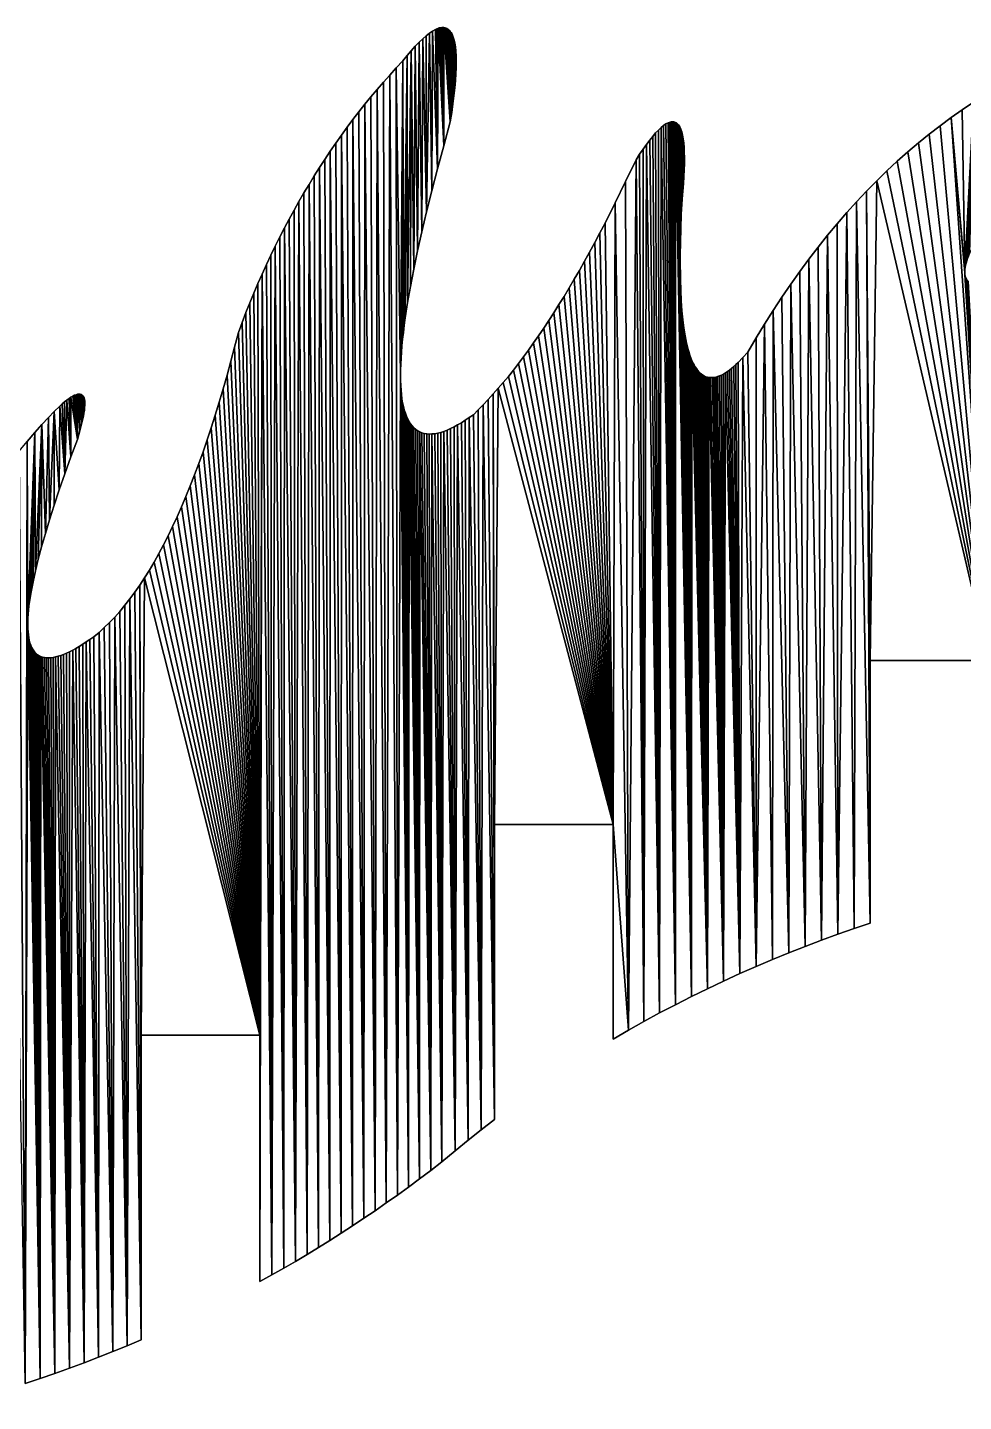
# Model space of a CAD drawing. Extents: x 10 to 917, y 10 to 841.
# Drawn here: x 55.1 to 105.1, y 153.6 to 227 of the extents above; entities that cross this region are included whole.
import ezdxf

# ---------------------------------------------------------------- set-up
doc = ezdxf.new("R2010")
doc.units = 0
doc.header["$MEASUREMENT"] = 0
doc.layers.get('0').update_dxf_attribs({"linetype": 'CONTINUOUS'})

msp = doc.modelspace()

# ---------------------------------------------------------------- linework, layer by layer
for p, q in [((76.205, 226.438), (76.011, 226.251)), ((76.389, 226.6), (76.205, 226.438)), ((76.563, 226.736), (76.389, 226.6)), ((76.727, 226.848), (76.563, 226.736)), ((76.882, 226.934), (76.727, 226.848)), ((76.955, 226.968), (76.882, 226.934)), ((77.026, 226.996), (76.955, 226.968)), ((77.094, 227.017), (77.026, 226.996)), ((77.16, 227.032), (77.094, 227.017)), ((77.224, 227.041), (77.16, 227.032)), ((77.285, 227.043), (77.224, 227.041)), ((77.343, 227.039), (77.285, 227.043)), ((77.399, 227.029), (77.343, 227.039)), ((77.453, 227.013), (77.399, 227.029)), ((77.503, 226.99), (77.453, 227.013)), ((77.552, 226.961), (77.503, 226.99)), ((77.598, 226.926), (77.552, 226.961)), ((77.642, 226.885), (77.598, 226.926)), ((77.683, 226.837), (77.642, 226.885)), ((77.721, 226.783), (77.683, 226.837)), ((77.757, 226.723), (77.721, 226.783)), ((77.791, 226.656), (77.757, 226.723)), ((77.822, 226.583), (77.791, 226.656)), ((77.877, 226.419), (77.822, 226.583)), ((77.921, 226.229), (77.877, 226.419)), ((75.593, 225.802), (75.369, 225.54)), ((75.807, 226.039), (75.593, 225.802)), ((76.011, 226.251), (75.807, 226.039)), ((77.956, 226.015), (77.921, 226.229)), ((77.981, 225.775), (77.956, 226.015)), ((77.996, 225.51), (77.981, 225.775)), ((74.787, 224.879), (74.442, 224.5)), ((75.136, 225.253), (74.787, 224.879)), ((75.369, 225.54), (75.136, 225.253)), ((77.981, 224.565), (77.996, 224.905)), ((78.001, 225.22), (77.996, 225.51)), ((77.996, 224.905), (78.001, 225.22)), ((74.442, 224.5), (74.103, 224.116)), ((77.922, 223.809), (77.956, 224.199)), ((77.956, 224.199), (77.981, 224.565)), ((73.769, 223.727), (73.439, 223.332)), ((74.103, 224.116), (73.769, 223.727)), ((77.877, 223.394), (77.922, 223.809)), ((73.114, 222.933), (72.794, 222.528)), ((73.439, 223.332), (73.114, 222.933)), ((77.758, 222.488), (77.822, 222.953)), ((77.822, 222.953), (77.877, 223.394)), ((105.653, 223.051), (105.049, 222.647)), ((72.478, 222.118), (72.168, 221.703)), ((72.794, 222.528), (72.478, 222.118)), ((77.328, 220.719), (77.683, 221.997)), ((77.683, 221.997), (77.758, 222.488)), ((89.326, 221.947), (89.208, 221.884)), ((89.383, 221.969), (89.326, 221.947)), ((89.437, 221.986), (89.383, 221.969)), ((89.49, 221.997), (89.437, 221.986)), ((89.54, 222.002), (89.49, 221.997)), ((89.589, 222.001), (89.54, 222.002)), ((89.636, 221.994), (89.589, 222.001)), ((89.681, 221.981), (89.636, 221.994)), ((89.724, 221.963), (89.681, 221.981)), ((89.766, 221.939), (89.724, 221.963)), ((89.805, 221.909), (89.766, 221.939)), ((104.452, 222.227), (103.862, 221.791)), ((105.049, 222.647), (104.452, 222.227)), ((71.862, 221.283), (71.561, 220.857)), ((72.168, 221.703), (71.862, 221.283)), ((88.503, 221.221), (88.339, 221.018)), ((88.659, 221.4), (88.503, 221.221)), ((88.807, 221.556), (88.659, 221.4)), ((88.948, 221.689), (88.807, 221.556)), ((89.082, 221.798), (88.948, 221.689)), ((89.208, 221.884), (89.082, 221.798)), ((89.842, 221.873), (89.805, 221.909)), ((89.878, 221.831), (89.842, 221.873)), ((89.912, 221.783), (89.878, 221.831)), ((89.944, 221.73), (89.912, 221.783)), ((90.002, 221.606), (89.944, 221.73)), ((90.052, 221.458), (90.002, 221.606)), ((90.095, 221.287), (90.052, 221.458)), ((90.13, 221.092), (90.095, 221.287)), ((103.28, 221.339), (102.704, 220.87)), ((103.862, 221.791), (103.28, 221.339)), ((71.561, 220.857), (71.265, 220.427)), ((76.998, 219.492), (77.328, 220.719)), ((87.989, 220.543), (87.802, 220.27)), ((88.168, 220.792), (87.989, 220.543)), ((88.339, 221.018), (88.168, 220.792)), ((90.158, 220.874), (90.13, 221.092)), ((90.178, 220.633), (90.158, 220.874)), ((90.191, 220.368), (90.178, 220.633)), ((102.704, 220.87), (102.136, 220.386)), ((70.974, 219.991), (70.687, 219.55)), ((71.265, 220.427), (70.974, 219.991)), ((87.609, 219.973), (87.055, 218.801)), ((87.802, 220.27), (87.609, 219.973)), ((90.184, 219.434), (90.194, 219.769)), ((90.196, 220.08), (90.191, 220.368)), ((90.194, 219.769), (90.196, 220.08)), ((101.575, 219.885), (101.022, 219.368)), ((102.136, 220.386), (101.575, 219.885)), ((70.406, 219.104), (70.129, 218.653)), ((70.687, 219.55), (70.406, 219.104)), ((76.694, 218.315), (76.998, 219.492)), ((90.141, 218.694), (90.166, 219.076)), ((90.166, 219.076), (90.184, 219.434)), ((101.022, 219.368), (100.475, 218.835)), ((70.129, 218.653), (69.857, 218.197)), ((76.415, 217.19), (76.694, 218.315)), ((87.055, 218.801), (86.502, 217.672)), ((90.068, 217.861), (90.108, 218.289)), ((90.108, 218.289), (90.141, 218.694)), ((99.936, 218.286), (99.404, 217.721)), ((100.475, 218.835), (99.936, 218.286)), ((69.589, 217.735), (69.327, 217.269)), ((69.857, 218.197), (69.589, 217.735)), ((86.502, 217.672), (85.951, 216.585)), ((90.029, 217.057), (90.068, 217.861)), ((99.404, 217.721), (98.879, 217.14)), ((69.069, 216.797), (68.816, 216.32)), ((69.327, 217.269), (69.069, 216.797)), ((76.161, 216.115), (76.415, 217.19)), ((90, 216.287), (90.029, 217.057)), ((98.879, 217.14), (98.362, 216.542)), ((68.816, 216.32), (68.568, 215.838)), ((75.933, 215.092), (76.161, 216.115)), ((85.676, 216.057), (85.402, 215.54)), ((85.951, 216.585), (85.676, 216.057)), ((89.98, 215.554), (90, 216.287)), ((98.362, 216.542), (97.851, 215.928)), ((68.325, 215.351), (68.086, 214.858)), ((68.568, 215.838), (68.325, 215.351)), ((85.402, 215.54), (85.127, 215.034)), ((89.969, 214.855), (89.98, 215.554)), ((97.851, 215.928), (97.348, 215.298)), ((68.086, 214.858), (67.853, 214.361)), ((75.73, 214.119), (75.933, 215.092)), ((85.127, 215.034), (84.853, 214.539)), ((89.969, 214.193), (89.969, 214.855)), ((96.852, 214.652), (96.363, 213.99)), ((97.348, 215.298), (96.852, 214.652)), ((67.624, 213.858), (67.4, 213.35)), ((67.853, 214.361), (67.624, 213.858)), ((75.553, 213.197), (75.73, 214.119)), ((84.58, 214.054), (84.306, 213.58)), ((84.853, 214.539), (84.58, 214.054)), ((89.978, 213.565), (89.969, 214.193)), ((96.363, 213.99), (95.882, 213.312)), ((67.4, 213.35), (67.18, 212.837)), ((75.401, 212.326), (75.553, 213.197)), ((84.033, 213.116), (83.761, 212.663)), ((84.306, 213.58), (84.033, 213.116)), ((89.996, 212.973), (89.978, 213.565)), ((95.882, 213.312), (95.407, 212.617)), ((67.18, 212.837), (66.966, 212.319)), ((83.761, 212.663), (83.488, 212.221)), ((90.024, 212.416), (89.996, 212.973)), ((90.062, 211.895), (90.024, 212.416)), ((95.407, 212.617), (94.94, 211.906)), ((66.756, 211.796), (66.552, 211.267)), ((66.966, 212.319), (66.756, 211.796)), ((75.274, 211.506), (75.401, 212.326)), ((83.217, 211.789), (82.945, 211.369)), ((83.488, 212.221), (83.217, 211.789)), ((90.11, 211.409), (90.062, 211.895)), ((94.94, 211.906), (94.48, 211.18)), ((66.552, 211.267), (66.351, 210.734)), ((75.173, 210.737), (75.221, 211.115)), ((75.221, 211.115), (75.274, 211.506)), ((82.674, 210.958), (82.403, 210.559)), ((82.945, 211.369), (82.674, 210.958)), ((90.167, 210.959), (90.11, 211.409)), ((90.233, 210.544), (90.167, 210.959)), ((94.48, 211.18), (94.028, 210.437)), ((66.351, 210.734), (66.152, 209.953)), ((75.097, 210.018), (75.132, 210.371)), ((75.132, 210.371), (75.173, 210.737)), ((82.403, 210.559), (82.132, 210.17)), ((90.309, 210.164), (90.233, 210.544)), ((94.028, 210.437), (93.582, 209.677)), ((66.152, 209.953), (65.951, 209.19)), ((75.047, 209.351), (75.069, 209.678)), ((75.069, 209.678), (75.097, 210.018)), ((81.862, 209.791), (81.592, 209.424)), ((82.132, 210.17), (81.862, 209.791)), ((90.395, 209.82), (90.309, 210.164)), ((90.442, 209.661), (90.395, 209.82)), ((90.49, 209.511), (90.442, 209.661)), ((90.542, 209.37), (90.49, 209.511)), ((93.582, 209.677), (93.323, 209.384)), ((65.951, 209.19), (65.746, 208.445)), ((75.019, 208.445), (75.022, 208.734)), ((75.022, 208.734), (75.031, 209.036)), ((75.031, 209.036), (75.047, 209.351)), ((81.054, 208.72), (80.785, 208.385)), ((81.323, 209.067), (81.054, 208.72)), ((81.592, 209.424), (81.323, 209.067)), ((90.595, 209.237), (90.542, 209.37)), ((90.652, 209.114), (90.595, 209.237)), ((90.71, 208.999), (90.652, 209.114)), ((90.771, 208.894), (90.71, 208.999)), ((90.834, 208.797), (90.771, 208.894)), ((90.9, 208.709), (90.834, 208.797)), ((90.968, 208.63), (90.9, 208.709)), ((92.605, 208.718), (92.493, 208.638)), ((92.719, 208.807), (92.605, 208.718)), ((92.835, 208.904), (92.719, 208.807)), ((92.953, 209.011), (92.835, 208.904)), ((93.074, 209.127), (92.953, 209.011)), ((93.323, 209.384), (93.074, 209.127)), ((65.746, 208.445), (65.539, 207.717)), ((75.022, 208.168), (75.019, 208.445)), ((75.032, 207.904), (75.022, 208.168)), ((80.516, 208.06), (80.248, 207.745)), ((80.785, 208.385), (80.516, 208.06)), ((91.039, 208.559), (90.968, 208.63)), ((91.112, 208.498), (91.039, 208.559)), ((91.187, 208.445), (91.112, 208.498)), ((91.265, 208.401), (91.187, 208.445)), ((91.345, 208.366), (91.265, 208.401)), ((91.427, 208.34), (91.345, 208.366)), ((91.512, 208.323), (91.427, 208.34)), ((91.599, 208.315), (91.512, 208.323)), ((91.689, 208.315), (91.599, 208.315)), ((91.781, 208.324), (91.689, 208.315)), ((91.876, 208.343), (91.781, 208.324)), ((91.973, 208.37), (91.876, 208.343)), ((92.072, 208.406), (91.973, 208.37)), ((92.174, 208.45), (92.072, 208.406)), ((92.278, 208.504), (92.174, 208.45)), ((92.385, 208.566), (92.278, 208.504)), ((92.493, 208.638), (92.385, 208.566)), ((57.405, 207.265), (57.299, 207.194)), ((57.504, 207.324), (57.405, 207.265)), ((57.596, 207.37), (57.504, 207.324)), ((57.681, 207.403), (57.596, 207.37)), ((57.758, 207.425), (57.681, 207.403)), ((57.829, 207.434), (57.758, 207.425)), ((57.892, 207.43), (57.829, 207.434)), ((57.948, 207.414), (57.892, 207.43)), ((57.998, 207.386), (57.948, 207.414)), ((58.04, 207.346), (57.998, 207.386)), ((58.074, 207.293), (58.04, 207.346)), ((58.102, 207.227), (58.074, 207.293)), ((65.539, 207.717), (65.329, 207.006)), ((75.048, 207.653), (75.032, 207.904)), ((75.07, 207.415), (75.048, 207.653)), ((75.099, 207.189), (75.07, 207.415)), ((79.98, 207.442), (79.713, 207.149)), ((80.248, 207.745), (79.98, 207.442)), ((56.513, 206.51), (56.194, 206.182)), ((56.804, 206.787), (56.513, 206.51)), ((56.938, 206.908), (56.804, 206.787)), ((57.066, 207.016), (56.938, 206.908)), ((57.186, 207.111), (57.066, 207.016)), ((57.299, 207.194), (57.186, 207.111)), ((58.097, 206.424), (58.119, 206.576)), ((58.123, 207.15), (58.102, 207.227)), ((58.119, 206.576), (58.134, 206.715)), ((58.136, 207.06), (58.123, 207.15)), ((58.134, 206.715), (58.142, 206.842)), ((58.143, 206.957), (58.136, 207.06)), ((58.142, 206.842), (58.143, 206.957)), ((65.329, 207.006), (65.116, 206.314)), ((75.134, 206.976), (75.099, 207.189)), ((75.176, 206.776), (75.134, 206.976)), ((75.223, 206.589), (75.176, 206.776)), ((75.278, 206.414), (75.223, 206.589)), ((79.179, 206.595), (78.913, 206.333)), ((79.446, 206.866), (79.179, 206.595)), ((79.713, 207.149), (79.446, 206.866)), ((55.847, 205.806), (55.471, 205.379)), ((56.194, 206.182), (55.847, 205.806)), ((57.88, 205.478), (57.988, 205.894)), ((57.988, 205.894), (58.068, 206.259)), ((58.068, 206.259), (58.097, 206.424)), ((65.116, 206.314), (64.901, 205.638)), ((75.338, 206.252), (75.278, 206.414)), ((75.405, 206.102), (75.338, 206.252)), ((75.478, 205.966), (75.405, 206.102)), ((75.558, 205.842), (75.478, 205.966)), ((75.643, 205.731), (75.558, 205.842)), ((78.074, 205.786), (77.88, 205.681)), ((78.274, 205.904), (78.074, 205.786)), ((78.481, 206.034), (78.274, 205.904)), ((78.694, 206.178), (78.481, 206.034)), ((78.913, 206.333), (78.694, 206.178)), ((55.471, 205.379), (55.066, 204.904)), ((57.744, 205.013), (57.88, 205.478)), ((64.901, 205.638), (64.682, 204.981)), ((75.736, 205.632), (75.643, 205.731)), ((75.834, 205.546), (75.736, 205.632)), ((75.939, 205.473), (75.834, 205.546)), ((76.05, 205.413), (75.939, 205.473)), ((76.168, 205.365), (76.05, 205.413)), ((76.292, 205.331), (76.168, 205.365)), ((76.422, 205.308), (76.292, 205.331)), ((76.559, 205.299), (76.422, 205.308)), ((76.702, 205.302), (76.559, 205.299)), ((76.851, 205.318), (76.702, 205.302)), ((77.007, 205.347), (76.851, 205.318)), ((77.169, 205.388), (77.007, 205.347)), ((77.337, 205.442), (77.169, 205.388)), ((77.512, 205.509), (77.337, 205.442)), ((77.693, 205.589), (77.512, 205.509)), ((77.88, 205.681), (77.693, 205.589)), ((57.399, 204.076), (57.744, 205.013)), ((64.462, 204.34), (64.238, 203.718)), ((64.682, 204.981), (64.462, 204.34)), ((57.078, 203.178), (57.399, 204.076)), ((64.238, 203.718), (64.011, 203.112)), ((56.781, 202.319), (57.078, 203.178)), ((64.011, 203.112), (63.782, 202.525)), ((56.508, 201.499), (56.781, 202.319)), ((63.782, 202.525), (63.55, 201.955)), ((56.259, 200.718), (56.508, 201.499)), ((63.315, 201.402), (63.078, 200.867)), ((63.55, 201.955), (63.315, 201.402)), ((56.035, 199.977), (56.259, 200.718)), ((63.078, 200.867), (62.838, 200.35)), ((55.834, 199.275), (56.035, 199.977)), ((62.838, 200.35), (62.595, 199.85)), ((55.657, 198.612), (55.834, 199.275)), ((62.349, 199.367), (62.101, 198.902)), ((62.595, 199.85), (62.349, 199.367)), ((55.505, 197.988), (55.657, 198.612)), ((61.85, 198.455), (61.596, 198.025)), ((62.101, 198.902), (61.85, 198.455)), ((55.376, 197.403), (55.505, 197.988)), ((61.596, 198.025), (61.339, 197.613)), ((55.271, 196.857), (55.376, 197.403)), ((61.08, 197.218), (60.818, 196.841)), ((61.339, 197.613), (61.08, 197.218)), ((55.159, 196.113), (55.191, 196.351)), ((55.191, 196.351), (55.271, 196.857)), ((60.553, 196.481), (60.285, 196.139)), ((60.818, 196.841), (60.553, 196.481)), ((55.101, 195.456), (55.115, 195.665)), ((55.115, 195.665), (55.134, 195.884)), ((55.134, 195.884), (55.159, 196.113)), ((59.742, 195.507), (59.466, 195.218)), ((60.015, 195.814), (59.742, 195.507)), ((60.285, 196.139), (60.015, 195.814)), ((55.093, 195.067), (55.094, 195.257)), ((55.097, 194.888), (55.093, 195.067)), ((55.094, 195.257), (55.101, 195.456)), ((55.108, 194.718), (55.097, 194.888)), ((59.187, 194.946), (58.906, 194.691)), ((59.466, 195.218), (59.187, 194.946)), ((55.125, 194.558), (55.108, 194.718)), ((55.148, 194.407), (55.125, 194.558)), ((55.176, 194.267), (55.148, 194.407)), ((55.211, 194.136), (55.176, 194.267)), ((55.252, 194.015), (55.211, 194.136)), ((55.299, 193.904), (55.252, 194.015)), ((58.031, 194.053), (57.846, 193.938)), ((58.222, 194.177), (58.031, 194.053)), ((58.419, 194.31), (58.222, 194.177)), ((58.622, 194.454), (58.419, 194.31)), ((58.906, 194.691), (58.622, 194.454)), ((55.351, 193.803), (55.299, 193.904)), ((55.41, 193.711), (55.351, 193.803)), ((55.475, 193.63), (55.41, 193.711)), ((55.546, 193.558), (55.475, 193.63)), ((55.622, 193.495), (55.546, 193.558)), ((55.705, 193.443), (55.622, 193.495)), ((55.794, 193.401), (55.705, 193.443)), ((55.889, 193.368), (55.794, 193.401)), ((55.99, 193.345), (55.889, 193.368)), ((56.096, 193.332), (55.99, 193.345)), ((56.209, 193.328), (56.096, 193.332)), ((56.328, 193.335), (56.209, 193.328)), ((56.453, 193.351), (56.328, 193.335)), ((56.584, 193.377), (56.453, 193.351)), ((56.72, 193.413), (56.584, 193.377)), ((56.863, 193.459), (56.72, 193.413)), ((57.012, 193.514), (56.863, 193.459)), ((57.167, 193.579), (57.012, 193.514)), ((57.328, 193.654), (57.167, 193.579)), ((57.495, 193.739), (57.328, 193.654)), ((57.667, 193.834), (57.495, 193.739)), ((57.846, 193.938), (57.667, 193.834)), ((100.13, 179.137), (100.13, 193.181)), ((100.13, 193.181), (106.471, 193.181)), ((80.046, 168.633), (80.046, 184.416)), ((80.046, 184.416), (86.387, 184.416)), ((86.387, 184.416), (86.387, 172.942)), ((98.395, 178.548), (99.264, 178.85)), ((99.264, 178.85), (100.13, 179.137)), ((95.775, 177.555), (96.65, 177.9)), ((96.65, 177.9), (97.523, 178.231)), ((97.523, 178.231), (98.395, 178.548)), ((94.029, 176.825), (94.901, 177.197)), ((94.901, 177.197), (95.775, 177.555)), ((92.291, 176.043), (93.158, 176.441)), ((93.158, 176.441), (94.029, 176.825)), ((91.428, 175.634), (92.291, 176.043)), ((89.717, 174.78), (90.569, 175.213)), ((90.569, 175.213), (91.428, 175.634)), ((88.035, 173.882), (88.872, 174.336)), ((88.872, 174.336), (89.717, 174.78)), ((87.206, 173.417), (88.035, 173.882)), ((61.161, 173.153), (67.502, 173.153)), ((61.161, 156.861), (61.161, 173.153)), ((67.502, 173.153), (67.502, 159.972)), ((86.387, 172.942), (87.206, 173.417)), ((79.333, 168.081), (80.046, 168.633)), ((78.642, 167.532), (79.333, 168.081)), ((77.236, 166.372), (77.95, 166.969)), ((77.95, 166.969), (78.642, 167.532)), ((76.638, 165.915), (77.236, 166.372)), ((75.446, 165.028), (76.041, 165.467)), ((76.041, 165.467), (76.638, 165.915)), ((74.85, 164.598), (75.446, 165.028)), ((73.658, 163.761), (74.254, 164.176)), ((74.254, 164.176), (74.85, 164.598)), ((72.459, 162.954), (73.059, 163.354)), ((73.059, 163.354), (73.658, 163.761)), ((71.249, 162.175), (71.855, 162.561)), ((71.855, 162.561), (72.459, 162.954)), ((70.022, 161.419), (70.638, 161.794)), ((70.638, 161.794), (71.249, 162.175)), ((68.775, 160.686), (69.402, 161.05)), ((69.402, 161.05), (70.022, 161.419)), ((67.502, 159.972), (68.142, 160.327)), ((68.142, 160.327), (68.775, 160.686)), ((59.649, 156.226), (60.409, 156.539)), ((60.409, 156.539), (61.161, 156.861)), ((58.108, 155.624), (58.882, 155.921)), ((58.882, 155.921), (59.649, 156.226)), ((56.543, 155.056), (57.328, 155.336)), ((57.328, 155.336), (58.108, 155.624)), ((54.959, 154.521), (55.753, 154.784)), ((55.753, 154.784), (56.543, 155.056))]:
    msp.add_line(p, q)

# ---------------------------------------------------------------- meshes
mesh = msp.add_polyface()
corners = [(57.88, 205.478), (57.758, 207.425), (57.829, 207.434), (57.892, 207.43), (57.988, 205.894), (57.948, 207.414), (57.998, 207.386), (58.068, 206.259), (58.04, 207.346), (58.074, 207.293), (58.097, 206.424), (58.102, 207.227), (58.119, 206.576), (58.123, 207.15), (58.134, 206.715), (58.136, 207.06), (58.142, 206.842), (58.143, 206.957), (75.019, 208.445), (74.787, 224.879), (75.136, 225.253), (75.022, 208.734), (75.031, 209.036), (75.047, 209.351), (75.069, 209.678), (75.097, 210.018), (75.132, 210.371), (75.173, 210.737), (75.369, 225.54), (75.221, 211.115), (75.274, 211.506), (75.401, 212.326), (75.593, 225.802), (75.553, 213.197), (75.73, 214.119), (75.807, 226.039), (75.933, 215.092), (76.011, 226.251), (76.161, 216.115), (76.205, 226.438), (76.415, 217.19), (76.389, 226.6), (76.563, 226.736), (76.694, 218.315), (76.727, 226.848), (76.998, 219.492), (76.882, 226.934), (76.955, 226.968), (77.026, 226.996)]
mesh.append_faces([[corners[k] for k in face] for face in [(16, 15, 17)]], dxfattribs={"vtx0": -1})
mesh.append_faces([[corners[k] for k in face] for face in [(10, 11, 12), (12, 13, 14), (14, 15, 16), (18, 20, 21), (21, 20, 22), (22, 20, 23), (23, 20, 24), (24, 20, 25), (25, 20, 26), (26, 20, 27), (27, 28, 29), (29, 28, 30), (30, 28, 31), (31, 32, 33), (33, 32, 34), (34, 35, 36), (36, 37, 38), (38, 39, 40), (40, 42, 43), (43, 44, 45)]], dxfattribs={"vtx0": -1, "vtx1": -1})
mesh.append_faces([[corners[k] for k in face] for face in [(0, 1, 2), (0, 2, 3), (4, 3, 5), (4, 5, 6), (7, 6, 8), (7, 8, 9), (10, 9, 11), (12, 11, 13), (14, 13, 15), (18, 19, 20), (27, 20, 28), (31, 28, 32), (34, 32, 35), (36, 35, 37), (38, 37, 39), (40, 39, 41), (40, 41, 42), (43, 42, 44), (45, 44, 46), (45, 46, 47), (45, 47, 48)]], dxfattribs={"vtx0": -1, "vtx2": -1})
mesh = msp.add_polyface()
corners = [(76.998, 219.492), (77.026, 226.996), (77.328, 220.719), (77.094, 227.017), (77.16, 227.032), (77.224, 227.041), (77.285, 227.043), (77.343, 227.039), (77.683, 221.997), (77.399, 227.029), (77.453, 227.013), (77.503, 226.99), (77.552, 226.961), (77.598, 226.926), (77.642, 226.885), (77.683, 226.837), (77.721, 226.783), (77.758, 222.488), (77.757, 226.723), (77.791, 226.656), (77.822, 222.953), (77.822, 226.583), (77.877, 226.419), (77.877, 223.394), (77.921, 226.229), (77.922, 223.809), (77.956, 226.015), (77.956, 224.199), (77.981, 225.775), (77.981, 224.565), (77.996, 225.51), (77.996, 224.905), (78.001, 225.22), (89.944, 221.73), (89.969, 214.855), (89.969, 214.193), (90.002, 221.606), (89.98, 215.554), (90, 216.287), (90.029, 217.057), (90.052, 221.458), (90.569, 175.213), (89.724, 221.963), (89.766, 221.939), (89.978, 213.565), (89.842, 221.873), (89.878, 221.831), (89.912, 221.783)]
mesh.append_faces([[corners[k] for k in face] for face in [(31, 30, 32)]], dxfattribs={"vtx0": -1})
mesh.append_faces([[corners[k] for k in face] for face in [(0, 1, 2), (2, 7, 8), (8, 16, 17), (17, 19, 20), (20, 22, 23), (23, 24, 25), (25, 26, 27), (27, 28, 29), (29, 30, 31), (34, 36, 37), (37, 36, 38), (38, 36, 39), (44, 45, 35)]], dxfattribs={"vtx0": -1, "vtx1": -1})
mesh.append_faces([[corners[k] for k in face] for face in [(2, 1, 3), (2, 3, 4), (2, 4, 5), (2, 5, 6), (2, 6, 7), (8, 7, 9), (8, 9, 10), (8, 10, 11), (8, 11, 12), (8, 12, 13), (8, 13, 14), (8, 14, 15), (8, 15, 16), (17, 16, 18), (17, 18, 19), (20, 19, 21), (20, 21, 22), (23, 22, 24), (25, 24, 26), (27, 26, 28), (29, 28, 30), (33, 34, 35), (34, 33, 36), (39, 36, 40), (41, 42, 43), (35, 45, 46), (35, 46, 47), (35, 47, 33)]], dxfattribs={"vtx0": -1, "vtx2": -1})
mesh = msp.add_polyface()
corners = [(55.376, 197.403), (55.471, 205.379), (55.505, 197.988), (55.847, 205.806), (55.657, 198.612), (55.834, 199.275), (56.035, 199.977), (56.194, 206.182), (56.259, 200.718), (56.513, 206.51), (56.508, 201.499), (56.781, 202.319), (56.804, 206.787), (57.078, 203.178), (56.938, 206.908), (57.066, 207.016), (57.186, 207.111), (57.399, 204.076), (57.299, 207.194), (57.405, 207.265), (57.744, 205.013), (57.504, 207.324), (57.596, 207.37), (57.681, 207.403), (57.758, 207.425), (57.88, 205.478), (57.892, 207.43), (57.988, 205.894), (57.998, 207.386), (58.068, 206.259), (58.074, 207.293), (58.097, 206.424), (70.638, 161.794), (70.406, 219.104), (70.687, 219.55), (71.249, 162.175), (70.974, 219.991), (71.265, 220.427), (71.855, 162.561), (71.561, 220.857), (71.862, 221.283), (72.459, 162.954), (72.168, 221.703), (72.478, 222.118), (73.059, 163.354), (72.794, 222.528), (73.114, 222.933), (73.658, 163.761), (73.439, 223.332), (73.769, 223.727), (74.254, 164.176), (74.103, 224.116), (74.442, 224.5), (74.85, 164.598), (74.787, 224.879)]
mesh.append_faces([[corners[k] for k in face] for face in [(0, 1, 2), (2, 3, 4), (4, 3, 5), (5, 3, 6), (6, 7, 8), (8, 9, 10), (10, 9, 11), (11, 12, 13), (13, 16, 17), (17, 19, 20), (20, 24, 25), (25, 26, 27), (27, 28, 29), (29, 30, 31)]], dxfattribs={"vtx0": -1, "vtx1": -1})
mesh.append_faces([[corners[k] for k in face] for face in [(2, 1, 3), (6, 3, 7), (8, 7, 9), (11, 9, 12), (13, 12, 14), (13, 14, 15), (13, 15, 16), (17, 16, 18), (17, 18, 19), (20, 19, 21), (20, 21, 22), (20, 22, 23), (20, 23, 24), (32, 33, 34), (35, 34, 36), (35, 36, 37), (38, 37, 39), (38, 39, 40), (41, 40, 42), (41, 42, 43), (44, 43, 45), (44, 45, 46), (47, 46, 48), (47, 48, 49), (50, 49, 51), (50, 51, 52), (53, 52, 54)]], dxfattribs={"vtx0": -1, "vtx2": -1})
mesh = msp.add_polyface()
corners = [(67.502, 173.153), (67.18, 212.837), (67.4, 213.35), (67.624, 213.858), (68.142, 160.327), (67.853, 214.361), (68.086, 214.858), (68.325, 215.351), (68.775, 160.686), (68.568, 215.838), (68.816, 216.32), (69.402, 161.05), (69.069, 216.797), (69.327, 217.269), (69.589, 217.735), (70.022, 161.419), (69.857, 218.197), (70.129, 218.653), (70.638, 161.794), (70.406, 219.104), (74.85, 164.598), (74.787, 224.879), (75.019, 208.445), (75.446, 165.028), (75.022, 208.168), (75.032, 207.904), (75.048, 207.653), (75.07, 207.415), (75.099, 207.189), (75.134, 206.976), (75.176, 206.776), (75.223, 206.589), (75.278, 206.414), (75.338, 206.252), (75.405, 206.102), (76.041, 165.467), (75.478, 205.966), (75.558, 205.842), (77.236, 166.372), (77.007, 205.347), (77.169, 205.388), (77.337, 205.442), (77.95, 166.969), (77.512, 205.509), (77.693, 205.589), (77.88, 205.681), (78.074, 205.786), (78.642, 167.532), (78.274, 205.904), (78.481, 206.034), (78.694, 206.178), (79.333, 168.081), (78.913, 206.333), (79.179, 206.595), (79.446, 206.866), (80.046, 168.633), (79.713, 207.149), (79.98, 207.442), (80.046, 184.416), (80.248, 207.745), (86.387, 184.416), (80.516, 208.06)]
mesh.append_faces([[corners[k] for k in face] for face in [(20, 21, 22)]], dxfattribs={"vtx0": -1, "vtx1": -1, "vtx2": -1})
mesh.append_faces([[corners[k] for k in face] for face in [(0, 1, 2), (0, 2, 3), (4, 3, 5), (4, 5, 6), (4, 6, 7), (8, 7, 9), (8, 9, 10), (11, 10, 12), (11, 12, 13), (11, 13, 14), (15, 14, 16), (15, 16, 17), (18, 17, 19), (23, 22, 24), (23, 24, 25), (23, 25, 26), (23, 26, 27), (23, 27, 28), (23, 28, 29), (23, 29, 30), (23, 30, 31), (23, 31, 32), (23, 32, 33), (23, 33, 34), (35, 36, 37), (38, 39, 40), (38, 40, 41), (42, 41, 43), (42, 43, 44), (42, 44, 45), (42, 45, 46), (47, 46, 48), (47, 48, 49), (47, 49, 50), (51, 50, 52), (51, 52, 53), (51, 53, 54), (55, 54, 56), (55, 56, 57), (58, 57, 59), (60, 59, 61)]], dxfattribs={"vtx0": -1, "vtx2": -1})
mesh = msp.add_polyface()
corners = [(67.502, 173.153), (67.624, 213.858), (67.502, 159.972), (68.142, 160.327), (68.325, 215.351), (68.775, 160.686), (68.816, 216.32), (69.402, 161.05), (69.589, 217.735), (70.022, 161.419), (70.129, 218.653), (70.638, 161.794), (70.687, 219.55), (71.249, 162.175), (71.265, 220.427), (71.855, 162.561), (71.862, 221.283), (72.459, 162.954), (72.478, 222.118), (73.059, 163.354), (73.114, 222.933), (73.658, 163.761), (73.769, 223.727), (74.254, 164.176), (74.442, 224.5), (74.85, 164.598), (75.019, 208.445), (75.446, 165.028), (75.405, 206.102), (75.478, 205.966), (76.041, 165.467), (75.558, 205.842), (75.643, 205.731), (75.736, 205.632), (75.834, 205.546), (75.939, 205.473), (76.05, 205.413), (76.638, 165.915), (76.168, 205.365), (76.292, 205.331), (76.422, 205.308), (76.559, 205.299), (76.702, 205.302), (77.236, 166.372), (76.851, 205.318), (77.007, 205.347), (77.337, 205.442), (77.95, 166.969), (78.074, 205.786), (78.642, 167.532), (78.694, 206.178), (79.333, 168.081), (79.446, 206.866), (80.046, 168.633), (79.98, 207.442), (80.046, 184.416), (80.248, 207.745), (86.387, 184.416), (87.206, 173.417), (86.387, 172.942), (86.502, 217.672), (87.609, 219.973), (88.035, 173.882), (88.168, 220.792), (88.872, 174.336), (88.948, 221.689), (89.717, 174.78), (89.724, 221.963), (90.569, 175.213)]
mesh.append_faces([[corners[k] for k in face] for face in [(57, 58, 59)]], dxfattribs={"vtx0": -1})
mesh.append_faces([[corners[k] for k in face] for face in [(0, 1, 2), (2, 1, 3), (3, 4, 5), (5, 6, 7), (7, 8, 9), (9, 10, 11), (11, 12, 13), (13, 14, 15), (15, 16, 17), (17, 18, 19), (19, 20, 21), (21, 22, 23), (23, 24, 25), (27, 29, 30), (30, 36, 37), (37, 42, 43), (43, 46, 47), (47, 48, 49), (49, 50, 51), (51, 52, 53), (53, 54, 55), (55, 56, 57), (58, 61, 62), (62, 63, 64), (64, 65, 66), (66, 67, 68)]], dxfattribs={"vtx0": -1, "vtx1": -1})
mesh.append_faces([[corners[k] for k in face] for face in [(58, 57, 60)]], dxfattribs={"vtx0": -1, "vtx1": -1, "vtx2": -1})
mesh.append_faces([[corners[k] for k in face] for face in [(26, 27, 25), (27, 28, 29), (30, 31, 32), (30, 32, 33), (30, 33, 34), (30, 34, 35), (30, 35, 36), (37, 36, 38), (37, 38, 39), (37, 39, 40), (37, 40, 41), (37, 41, 42), (43, 42, 44), (43, 44, 45)]], dxfattribs={"vtx0": -1, "vtx2": -1})
mesh = msp.add_polyface()
corners = [(100.475, 218.835), (100.13, 193.181), (99.936, 218.286), (106.471, 193.181), (101.022, 219.368), (101.575, 219.885), (102.136, 220.386), (102.704, 220.87), (103.28, 221.339), (103.862, 221.791), (104.452, 222.227), (105.185, 213.918), (105.182, 214.011), (105.049, 222.647), (105.195, 213.83), (105.213, 213.747), (105.238, 213.67), (105.272, 213.599), (105.313, 213.533), (105.362, 213.472), (90.029, 217.057), (90.052, 221.458), (90.068, 217.861), (90.095, 221.287), (90.108, 218.289), (90.13, 221.092), (90.141, 218.694), (90.158, 220.874), (90.166, 219.076), (90.178, 220.633), (90.184, 219.434), (90.191, 220.368), (90.194, 219.769), (90.196, 220.08), (105.653, 223.051), (105.187, 214.11), (105.2, 214.215), (105.221, 214.325), (105.249, 214.44), (105.286, 214.561), (105.329, 214.688), (105.381, 214.82), (105.44, 214.957), (105.582, 215.249), (105.754, 215.562), (90.569, 175.213), (89.766, 221.939), (89.805, 221.909), (89.842, 221.873)]
mesh.append_faces([[corners[k] for k in face] for face in [(32, 31, 33)]], dxfattribs={"vtx0": -1})
mesh.append_faces([[corners[k] for k in face] for face in [(0, 1, 2), (11, 10, 12), (20, 21, 22), (22, 23, 24), (24, 25, 26), (26, 27, 28), (28, 29, 30), (30, 31, 32), (34, 12, 13), (12, 34, 35), (35, 34, 36), (36, 34, 37), (37, 34, 38), (38, 34, 39), (39, 34, 40), (40, 34, 41), (41, 34, 42), (42, 34, 43), (43, 34, 44)]], dxfattribs={"vtx0": -1, "vtx1": -1})
mesh.append_faces([[corners[k] for k in face] for face in [(3, 10, 11)]], dxfattribs={"vtx0": -1, "vtx1": -1, "vtx2": -1})
mesh.append_faces([[corners[k] for k in face] for face in [(3, 0, 4), (3, 4, 5), (3, 5, 6), (3, 6, 7), (3, 7, 8), (3, 8, 9), (3, 9, 10), (12, 10, 13), (3, 11, 14), (3, 14, 15), (3, 15, 16), (3, 16, 17), (3, 17, 18), (3, 18, 19), (22, 21, 23), (24, 23, 25), (26, 25, 27), (28, 27, 29), (30, 29, 31), (45, 46, 47), (45, 47, 48)]], dxfattribs={"vtx0": -1, "vtx2": -1})
mesh = msp.add_polyface()
corners = [(86.387, 184.416), (80.516, 208.06), (80.785, 208.385), (81.054, 208.72), (81.323, 209.067), (81.592, 209.424), (81.862, 209.791), (82.132, 210.17), (82.403, 210.559), (82.674, 210.958), (82.945, 211.369), (83.217, 211.789), (83.488, 212.221), (83.761, 212.663), (84.033, 213.116), (84.306, 213.58), (84.58, 214.054), (84.853, 214.539), (85.127, 215.034), (85.402, 215.54), (85.676, 216.057), (85.951, 216.585), (86.502, 217.672), (87.206, 173.417), (87.055, 218.801), (87.609, 219.973), (88.035, 173.882), (87.802, 220.27), (87.989, 220.543), (88.168, 220.792), (88.872, 174.336), (88.339, 221.018), (88.503, 221.221), (88.659, 221.4), (88.807, 221.556), (88.948, 221.689), (89.717, 174.78), (89.082, 221.798), (89.208, 221.884), (89.326, 221.947), (89.383, 221.969), (89.437, 221.986), (89.49, 221.997), (89.54, 222.002), (89.589, 222.001), (89.636, 221.994), (89.681, 221.981), (89.724, 221.963)]
mesh.append_faces([[corners[k] for k in face] for face in [(0, 1, 2), (0, 2, 3), (0, 3, 4), (0, 4, 5), (0, 5, 6), (0, 6, 7), (0, 7, 8), (0, 8, 9), (0, 9, 10), (0, 10, 11), (0, 11, 12), (0, 12, 13), (0, 13, 14), (0, 14, 15), (0, 15, 16), (0, 16, 17), (0, 17, 18), (0, 18, 19), (0, 19, 20), (0, 20, 21), (0, 21, 22), (23, 22, 24), (23, 24, 25), (26, 25, 27), (26, 27, 28), (26, 28, 29), (30, 29, 31), (30, 31, 32), (30, 32, 33), (30, 33, 34), (30, 34, 35), (36, 35, 37), (36, 37, 38), (36, 38, 39), (36, 39, 40), (36, 40, 41), (36, 41, 42), (36, 42, 43), (36, 43, 44), (36, 44, 45), (36, 45, 46), (36, 46, 47)]], dxfattribs={"vtx0": -1, "vtx2": -1})
mesh = msp.add_polyface()
corners = [(90.569, 175.213), (89.842, 221.873), (89.978, 213.565), (89.996, 212.973), (90.024, 212.416), (90.062, 211.895), (90.11, 211.409), (90.167, 210.959), (90.233, 210.544), (90.309, 210.164), (90.395, 209.82), (90.442, 209.661), (90.49, 209.511), (90.542, 209.37), (90.595, 209.237), (91.428, 175.634), (90.652, 209.114), (90.71, 208.999), (90.771, 208.894), (90.834, 208.797), (90.9, 208.709), (90.968, 208.63), (91.039, 208.559), (91.112, 208.498), (91.187, 208.445), (91.265, 208.401), (91.345, 208.366), (91.427, 208.34), (91.512, 208.323), (92.291, 176.043), (91.599, 208.315), (91.689, 208.315), (91.781, 208.324), (91.876, 208.343), (91.973, 208.37), (92.072, 208.406), (92.174, 208.45), (92.278, 208.504), (92.385, 208.566), (93.158, 176.441), (92.493, 208.638), (92.605, 208.718), (92.719, 208.807)]
mesh.append_faces([[corners[k] for k in face] for face in [(0, 14, 15), (15, 28, 29), (29, 38, 39)]], dxfattribs={"vtx0": -1, "vtx1": -1})
mesh.append_faces([[corners[k] for k in face] for face in [(0, 1, 2)]], dxfattribs={"vtx0": -1, "vtx1": -1, "vtx2": -1})
mesh.append_faces([[corners[k] for k in face] for face in [(0, 2, 3), (0, 3, 4), (0, 4, 5), (0, 5, 6), (0, 6, 7), (0, 7, 8), (0, 8, 9), (0, 9, 10), (0, 10, 11), (0, 11, 12), (0, 12, 13), (0, 13, 14), (15, 14, 16), (15, 16, 17), (15, 17, 18), (15, 18, 19), (15, 19, 20), (15, 20, 21), (15, 21, 22), (15, 22, 23), (15, 23, 24), (15, 24, 25), (15, 25, 26), (15, 26, 27), (15, 27, 28), (29, 28, 30), (29, 30, 31), (29, 31, 32), (29, 32, 33), (29, 33, 34), (29, 34, 35), (29, 35, 36), (29, 36, 37), (29, 37, 38), (39, 38, 40), (39, 40, 41), (39, 41, 42)]], dxfattribs={"vtx0": -1, "vtx2": -1})
mesh = msp.add_polyface()
corners = [(100.13, 193.181), (100.475, 218.835), (106.471, 193.181), (106.55, 213.175), (106.471, 180.803), (107.317, 180.979), (106.699, 213.186), (107.021, 213.225), (107.373, 213.286), (108.166, 181.142), (108.529, 214.16), (109.018, 181.293), (109.777, 215.111), (109.872, 181.433), (112.555, 217.245), (110.729, 181.561), (111.588, 181.679), (112.449, 181.786), (93.158, 176.441), (92.719, 208.807), (92.835, 208.904), (92.953, 209.011), (93.074, 209.127), (93.323, 209.384), (94.029, 176.825), (93.582, 209.677), (94.028, 210.437), (94.48, 211.18), (94.901, 177.197), (94.94, 211.906), (95.775, 177.555), (95.407, 212.617), (95.882, 213.312), (96.65, 177.9), (96.363, 213.99), (96.852, 214.652), (97.523, 178.231), (97.348, 215.298), (97.851, 215.928), (98.395, 178.548), (98.362, 216.542), (98.879, 217.14), (99.264, 178.85), (99.404, 217.721), (100.13, 179.137), (99.936, 218.286)]
mesh.append_faces([[corners[k] for k in face] for face in [(0, 1, 2), (2, 3, 4), (4, 3, 5), (5, 8, 9), (9, 10, 11), (11, 12, 13), (13, 14, 15), (15, 14, 16), (16, 14, 17), (18, 23, 24), (24, 27, 28), (28, 29, 30), (30, 32, 33), (33, 35, 36), (36, 38, 39), (39, 41, 42), (42, 43, 44), (44, 45, 0)]], dxfattribs={"vtx0": -1, "vtx1": -1})
mesh.append_faces([[corners[k] for k in face] for face in [(5, 3, 6), (5, 6, 7), (5, 7, 8), (9, 8, 10), (11, 10, 12), (13, 12, 14), (18, 19, 20), (18, 20, 21), (18, 21, 22), (18, 22, 23), (24, 23, 25), (24, 25, 26), (24, 26, 27), (28, 27, 29), (30, 29, 31), (30, 31, 32), (33, 32, 34), (33, 34, 35), (36, 35, 37), (36, 37, 38), (39, 38, 40), (39, 40, 41), (42, 41, 43), (44, 43, 45)]], dxfattribs={"vtx0": -1, "vtx2": -1})
mesh = msp.add_polyface()
corners = [(46.725, 198.245), (46.992, 210.364), (47.014, 198.99), (47.389, 210.766), (47.334, 199.788), (47.684, 200.64), (47.761, 211.123), (48.064, 201.545), (48.108, 211.433), (48.475, 202.503), (48.272, 211.57), (48.429, 211.696), (48.581, 211.81), (48.915, 203.515), (48.726, 211.913), (48.865, 212.004), (48.998, 212.084), (49.386, 204.58), (49.466, 212.286), (49.887, 205.698), (50.043, 212.569), (50.418, 206.869), (55.066, 204.904), (55.094, 195.257), (55.093, 195.067), (55.101, 195.456), (55.471, 205.379), (55.115, 195.665), (55.134, 195.884), (55.159, 196.113), (48.558, 165.912), (46.097, 193.51), (46.198, 193.57), (46.306, 193.644), (46.422, 193.731), (46.545, 193.831), (46.675, 193.945), (46.96, 194.212), (47.274, 194.533), (47.618, 194.907), (47.993, 195.334), (48.739, 196.403), (51.76, 153.555), (51.439, 200.187), (52.042, 201.01), (52.562, 153.784), (52.618, 201.782), (53.363, 154.021), (53.164, 202.506), (53.683, 203.179), (54.163, 154.267), (54.172, 203.804), (54.959, 154.521), (54.634, 204.378)]
mesh.append_faces([[corners[k] for k in face] for face in [(0, 1, 2), (2, 3, 4), (4, 3, 5), (5, 6, 7), (7, 8, 9), (9, 12, 13), (13, 16, 17), (17, 18, 19), (19, 20, 21), (23, 22, 25), (25, 26, 27), (27, 26, 28), (28, 26, 29)]], dxfattribs={"vtx0": -1, "vtx1": -1})
mesh.append_faces([[corners[k] for k in face] for face in [(52, 22, 24)]], dxfattribs={"vtx0": -1, "vtx1": -1, "vtx2": -1})
mesh.append_faces([[corners[k] for k in face] for face in [(2, 1, 3), (5, 3, 6), (7, 6, 8), (9, 8, 10), (9, 10, 11), (9, 11, 12), (13, 12, 14), (13, 14, 15), (13, 15, 16), (22, 23, 24), (25, 22, 26), (30, 31, 32), (30, 32, 33), (30, 33, 34), (30, 34, 35), (30, 35, 36), (30, 36, 37), (30, 37, 38), (30, 38, 39), (30, 39, 40), (30, 40, 41), (42, 43, 44), (45, 44, 46), (47, 46, 48), (47, 48, 49), (50, 49, 51), (52, 51, 53), (52, 53, 22)]], dxfattribs={"vtx0": -1, "vtx2": -1})
mesh = msp.add_polyface()
corners = [(55.159, 196.113), (55.471, 205.379), (55.191, 196.351), (55.271, 196.857), (55.376, 197.403), (55.753, 154.784), (55.093, 195.067), (55.097, 194.888), (58.882, 155.921), (58.222, 194.177), (58.419, 194.31), (58.622, 194.454), (58.906, 194.691), (59.649, 156.226), (59.187, 194.946), (59.466, 195.218), (59.742, 195.507), (60.409, 156.539), (60.015, 195.814), (60.285, 196.139), (60.553, 196.481), (61.161, 156.861), (60.818, 196.841), (61.08, 197.218), (61.161, 173.153), (61.339, 197.613), (67.502, 173.153), (61.596, 198.025), (61.85, 198.455), (62.101, 198.902), (62.349, 199.367), (62.595, 199.85), (62.838, 200.35), (63.078, 200.867), (63.315, 201.402), (63.55, 201.955), (63.782, 202.525), (64.011, 203.112), (64.238, 203.718), (64.462, 204.34), (64.682, 204.981), (64.901, 205.638), (65.116, 206.314), (65.329, 207.006), (65.539, 207.717), (65.746, 208.445), (65.951, 209.19), (66.152, 209.953), (66.351, 210.734), (66.552, 211.267), (66.756, 211.796), (66.966, 212.319), (67.18, 212.837)]
mesh.append_faces([[corners[k] for k in face] for face in [(0, 1, 2), (2, 1, 3), (3, 1, 4)]], dxfattribs={"vtx0": -1, "vtx1": -1})
mesh.append_faces([[corners[k] for k in face] for face in [(5, 6, 7), (8, 9, 10), (8, 10, 11), (8, 11, 12), (13, 12, 14), (13, 14, 15), (13, 15, 16), (17, 16, 18), (17, 18, 19), (17, 19, 20), (21, 20, 22), (21, 22, 23), (24, 23, 25), (26, 25, 27), (26, 27, 28), (26, 28, 29), (26, 29, 30), (26, 30, 31), (26, 31, 32), (26, 32, 33), (26, 33, 34), (26, 34, 35), (26, 35, 36), (26, 36, 37), (26, 37, 38), (26, 38, 39), (26, 39, 40), (26, 40, 41), (26, 41, 42), (26, 42, 43), (26, 43, 44), (26, 44, 45), (26, 45, 46), (26, 46, 47), (26, 47, 48), (26, 48, 49), (26, 49, 50), (26, 50, 51), (26, 51, 52)]], dxfattribs={"vtx0": -1, "vtx2": -1})
mesh = msp.add_polyface()
corners = [(54.959, 154.521), (55.093, 195.067), (55.753, 154.784), (55.097, 194.888), (55.108, 194.718), (55.125, 194.558), (55.148, 194.407), (55.176, 194.267), (55.211, 194.136), (55.252, 194.015), (55.299, 193.904), (55.351, 193.803), (55.41, 193.711), (55.475, 193.63), (55.546, 193.558), (55.622, 193.495), (55.705, 193.443), (55.794, 193.401), (56.543, 155.056), (55.889, 193.368), (55.99, 193.345), (56.096, 193.332), (56.209, 193.328), (56.328, 193.335), (56.453, 193.351), (56.584, 193.377), (57.328, 155.336), (56.72, 193.413), (56.863, 193.459), (57.012, 193.514), (57.167, 193.579), (57.328, 193.654), (57.495, 193.739), (58.108, 155.624), (57.667, 193.834), (57.846, 193.938), (58.031, 194.053), (58.222, 194.177), (58.882, 155.921), (58.906, 194.691), (59.649, 156.226), (59.742, 195.507), (60.409, 156.539), (60.553, 196.481), (61.161, 156.861), (61.08, 197.218), (61.161, 173.153), (61.339, 197.613), (67.502, 173.153)]
mesh.append_faces([[corners[k] for k in face] for face in [(0, 1, 2), (2, 17, 18), (18, 25, 26), (26, 32, 33), (33, 37, 38), (38, 39, 40), (40, 41, 42), (42, 43, 44), (44, 45, 46), (46, 47, 48)]], dxfattribs={"vtx0": -1, "vtx1": -1})
mesh.append_faces([[corners[k] for k in face] for face in [(2, 3, 4), (2, 4, 5), (2, 5, 6), (2, 6, 7), (2, 7, 8), (2, 8, 9), (2, 9, 10), (2, 10, 11), (2, 11, 12), (2, 12, 13), (2, 13, 14), (2, 14, 15), (2, 15, 16), (2, 16, 17), (18, 17, 19), (18, 19, 20), (18, 20, 21), (18, 21, 22), (18, 22, 23), (18, 23, 24), (18, 24, 25), (26, 25, 27), (26, 27, 28), (26, 28, 29), (26, 29, 30), (26, 30, 31), (26, 31, 32), (33, 32, 34), (33, 34, 35), (33, 35, 36), (33, 36, 37)]], dxfattribs={"vtx0": -1, "vtx2": -1})

doc.saveas('drawing.dxf')
